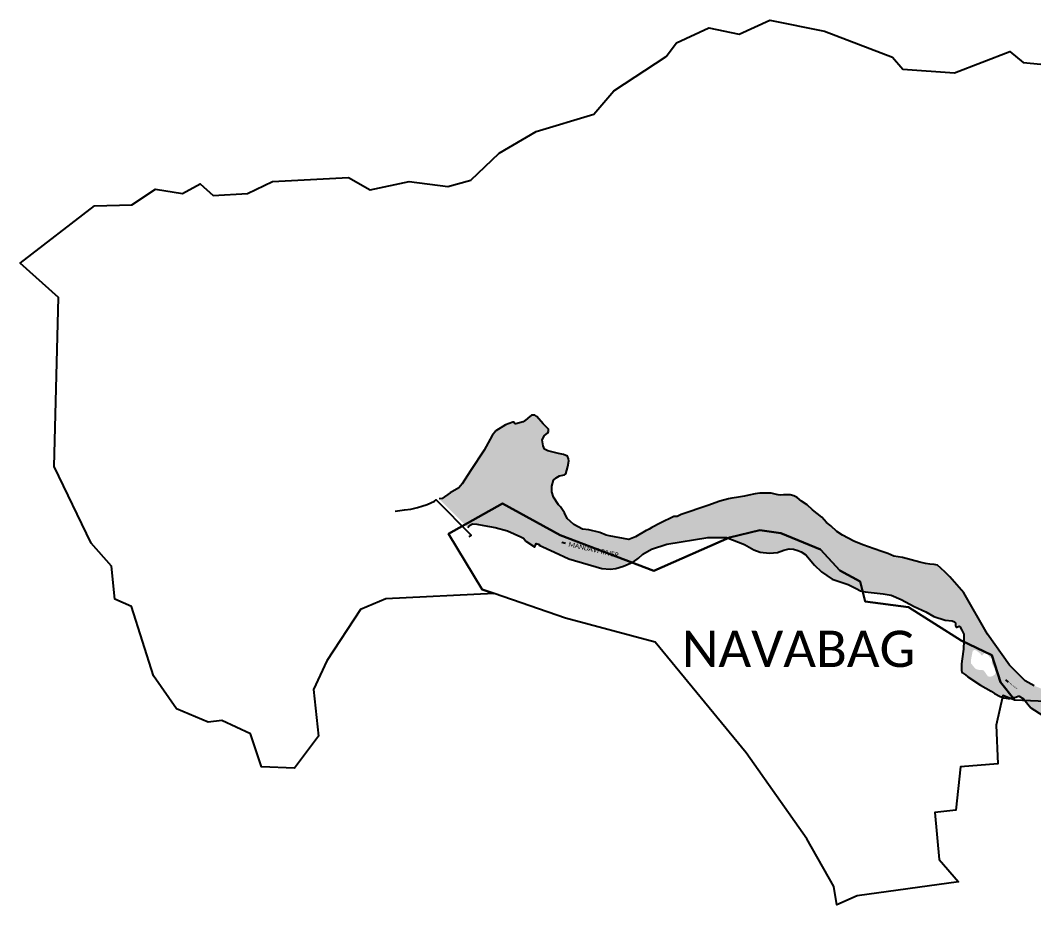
# Model space of a CAD drawing. Header units: metres. Extents: x 351288 to 357899, y 1752801 to 1757437.
# Drawn here: x 351288 to 353354, y 1752874 to 1754677 of the extents above; entities that cross this region are included whole.
import ezdxf

# ---------------------------------------------------------------- set-up
doc = ezdxf.new("R2010")
doc.units = ezdxf.units.M
doc.header["$MEASUREMENT"] = 0
for name, color, linetype in [('ARROW', 7, 'Continuous'), ('RIVER', 4, 'Continuous'), ('RIVER TEXT', 7, 'Continuous'), ('village', 3, 'Continuous'), ('VILLAGE NAME', 250, 'Continuous')]:
    doc.layers.add(name, color=color, linetype=linetype)
doc.styles.get("Standard").update_dxf_attribs({"font": 'simplex.shx'})
doc.dimstyles.get("Standard").update_dxf_attribs({"dimtxt": 0.18, "dimasz": 0.18, "dimexe": 0.18, "dimexo": 0.0625, "dimgap": 0.09, "dimtad": 0, "dimtih": 1, "dimtoh": 1, "dimdec": 4, "dimzin": 0, "dimdsep": 46, "dimtxsty": 'Standard', "dimcen": 0.09, "dimadec": 0, "dimazin": 0, "dimtfac": 1, "dimtdec": 4, "dimtofl": 0, "dimtmove": 0, "dimatfit": 3, "dimfxl": 1, "dimtolj": 1, "dimtzin": 0, "dimarcsym": 0})

msp = doc.modelspace()

# ---------------------------------------------------------------- hatches: boundary and pattern name
at = {"layer": 'RIVER'}
h = msp.add_hatch(dxfattribs=at)
h.set_pattern_fill('DASH', color=256, scale=25)
h.paths.add_polyline_path([(352371.9, 1753716.2), (352371.9, 1753727.4), (352375.4, 1753739.4), (352380.6, 1753744.8), (352387.2, 1753748.3), (352398, 1753750.3), (352400.6, 1753752.6), (352404.5, 1753767.7), (352406.4, 1753779), (352405.9, 1753783.2), (352403.9, 1753788.4), (352395.4, 1753792.3), (352385.2, 1753794), (352363.9, 1753799.6), (352357.2, 1753803.2), (352354.1, 1753809.4), (352352.4, 1753821.9), (352356.7, 1753830.8), (352363.3, 1753835.6), (352364.9, 1753839), (352364.9, 1753844), (352354.5, 1753854.9), (352341, 1753869.7), (352337.4, 1753872.3), (352330.3, 1753872.3), (352322.7, 1753866.3), (352317.3, 1753861.7), (352316.6, 1753860.8), (352315.4, 1753859.7), (352313.5, 1753858.7), (352306.1, 1753856.6), (352298.2, 1753854.7), (352297.6, 1753854.7), (352296, 1753855.7), (352294.3, 1753857.8), (352292.5, 1753857.8), (352277.2, 1753852.8), (352257.4, 1753840), (352250, 1753830.5), (352234.1, 1753801.2), (352205.8, 1753758.5), (352189.2, 1753732), (352182, 1753724), (352164.9, 1753714.1), (352148.2, 1753702.3), (352141.9, 1753701.6), (352200.6, 1753643), (352204.1, 1753647), (352210.4, 1753650.7), (352218.9, 1753649.8), (352233.1, 1753647.6), (352256.5, 1753643.3), (352281.5, 1753636.6), (352308.3, 1753624.3), (352313.8, 1753621.2), (352318.6, 1753615.2), (352336.2, 1753603.9), (352337.1, 1753603.6), (352339.9, 1753610.7), (352346.7, 1753608.4), (352345.9, 1753606.9), (352377.1, 1753593.2), (352406.7, 1753579.4), (352473.8, 1753559.8), (352491.1, 1753558), (352502.5, 1753559.9), (352517.9, 1753564.1), (352527.8, 1753568.5), (352538.3, 1753573.1), (352548.8, 1753580.4), (352557.2, 1753588.8), (352575.3, 1753599.1), (352606.2, 1753609), (352689.6, 1753623.1), (352727.8, 1753623.1), (352764.4, 1753608.3), (352783.8, 1753597.5), (352796.5, 1753592.9), (352815.7, 1753590.6), (352832, 1753592.2), (352845, 1753597), (352855.9, 1753599.7), (352864.8, 1753599.3), (352873.4, 1753596.4), (352880.2, 1753593.7), (352889.9, 1753587.6), (352907.3, 1753566.3), (352921.4, 1753552.5), (352943.3, 1753538.1), (352976.2, 1753526.8), (352992, 1753518.6), (353001.1, 1753514), (353010.7, 1753512.1), (353047.6, 1753508.2), (353064, 1753505.1), (353083.9, 1753496.3), (353110.8, 1753482.2), (353134.1, 1753471.1), (353150.5, 1753461.5), (353173.5, 1753454.1), (353188.2, 1753452.8), (353192.8, 1753450.6), (353194.8, 1753448.7), (353194.8, 1753442.4), (353196.1, 1753440.2), (353197.5, 1753440.2), (353202.6, 1753442.1), (353203.8, 1753441.1), (353207.9, 1753434.2), (353211.9, 1753425.5), (353211.9, 1753411.8), (353211.2, 1753395.1), (353208.1, 1753375.1), (353207, 1753364.9), (353207, 1753351.6), (353207.7, 1753349.1), (353209.4, 1753346.6), (353215.1, 1753342.8), (353220.3, 1753338.9), (353245.8, 1753322), (353267.3, 1753309.8), (353274.3, 1753304.5), (353285.8, 1753298.4), (353293.6, 1753295.7), (353302.2, 1753294.8), (353305.4, 1753294.8), (353312.1, 1753296.5), (353317.8, 1753297.6), (353322.4, 1753299), (353324.6, 1753299.2), (353333.8, 1753293.8), (353348.3, 1753275.4), (353372.7, 1753259.7), (353397, 1753248.2), (353408.2, 1753247.3), (353418, 1753247.2), (353427.2, 1753250.2), (353435.5, 1753254.7), (353448.8, 1753256.9), (353467.6, 1753253.6), (353476.1, 1753248.6), (353483.6, 1753244), (353488, 1753238.4), (353491.7, 1753235.7), (353496.6, 1753234.8), (353501.9, 1753234.8), (353515.6, 1753239.6), (353512.3, 1753275.1), (353488, 1753277.4), (353456.6, 1753284.5), (353415.1, 1753294.8), (353378.6, 1753311), (353355.1, 1753320.7), (353337.1, 1753330.3), (353327.9, 1753339.2), (353305.1, 1753362.8), (353259.9, 1753425.6), (353211.7, 1753510.3), (353183.3, 1753542.5), (353174, 1753552.1), (353165, 1753560.3), (353158, 1753566.5), (353151.2, 1753567.9), (353142.7, 1753568.6), (353134, 1753569.6), (353122.3, 1753572.7), (353086.6, 1753581.8), (353069.3, 1753584.8), (353056.9, 1753590.5), (353044.8, 1753594.6), (353029, 1753599.7), (353005.8, 1753607.8), (352987.8, 1753615.5), (352964.6, 1753627.3), (352952.9, 1753634.9), (352940.4, 1753646.3), (352931.5, 1753653.7), (352922.1, 1753664.3), (352903.6, 1753679.4), (352892.7, 1753689.1), (352881.2, 1753697.1), (352872.1, 1753704.5), (352865.4, 1753708), (352857.7, 1753709.6), (352850.3, 1753709.6), (352844.4, 1753709.5), (352838.2, 1753709.3), (352833.3, 1753709.9), (352829.9, 1753710.6), (352818.7, 1753712.9), (352808.1, 1753713.4), (352795.8, 1753712.9), (352786.7, 1753711.8), (352773.6, 1753708.9), (352764.5, 1753707.1), (352756.4, 1753705.8), (352748.6, 1753704.5), (352738.7, 1753703.1), (352731.7, 1753701.4), (352714.7, 1753696.9), (352689.9, 1753688.1), (352635.4, 1753669.7), (352627.2, 1753665.3), (352621.6, 1753665.4), (352620.8, 1753665.9), (352592.9, 1753651.8), (352575.9, 1753643.1), (352570.2, 1753640.1), (352566.3, 1753637.9), (352564.4, 1753637.1), (352564.2, 1753637.1), (352542.6, 1753623.9), (352528.9, 1753618.6), (352488.6, 1753625.9), (352482.5, 1753627.3), (352470, 1753632.9), (352447.3, 1753638.5), (352434.2, 1753639.8), (352416.6, 1753649.5), (352403.2, 1753661.3), (352397.8, 1753673.3), (352389.2, 1753685.1), (352385.7, 1753689.6), (352375.5, 1753705.3)])
h.paths.add_polyline_path([(353229.9, 1753391.8), (353231.6, 1753392.5), (353232.2, 1753393.1), (353234.1, 1753393.3), (353236.6, 1753392.8), (353237.6, 1753392.1), (353243.9, 1753387.2), (353245.9, 1753386), (353247.7, 1753382.2), (353249.9, 1753382.7), (353251, 1753384.3), (353254, 1753386.7), (353255.4, 1753389.2), (353259.5, 1753386.4), (353263.9, 1753379.4), (353268.2, 1753376.3), (353269.5, 1753373.4), (353269.1, 1753371.1), (353268.5, 1753367.2), (353273.6, 1753357.1), (353275.6, 1753352.1), (353276.7, 1753347.5), (353275.4, 1753343.7), (353269.9, 1753339.9), (353265.9, 1753338.8), (353260.8, 1753339.8), (353253.3, 1753350.5), (353252.5, 1753351.4), (353251.4, 1753352), (353249.4, 1753352.5), (353246.4, 1753352.9), (353241.8, 1753353), (353237.3, 1753354.3), (353234.3, 1753356.5), (353226.4, 1753366.3), (353226.8, 1753375.5), (353229.8, 1753390.6)], flags=16)
h.paths.add_polyline_path([(352245.2, 1753708.4), (352262.8, 1753726), (352259.8, 1753729), (352242.2, 1753711.4)], flags=24)
h.paths.add_polyline_path([(352396.3, 1753617.5), (352417.4, 1753604.2), (352419.6, 1753607.8), (352398.6, 1753621.1)], flags=24)
h.paths.add_polyline_path([(352882.8, 1753613.5), (352906.1, 1753604.8), (352907.6, 1753608.8), (352884.2, 1753617.5)], flags=24)
h.paths.add_polyline_path([(353301.9, 1753326.4), (353321.2, 1753310.7), (353323.9, 1753314), (353304.6, 1753329.7)], flags=24)

# ---------------------------------------------------------------- linework, layer by layer
for points in [[(353355.1, 1753320.7), (353337.1, 1753330.3), (353327.9, 1753339.2), (353305.1, 1753362.8), (353259.9, 1753425.6), (353211.7, 1753510.3), (353183.3, 1753542.5), (353174, 1753552.1), (353165, 1753560.3), (353158, 1753566.5), (353151.2, 1753567.9), (353142.7, 1753568.6), (353134, 1753569.6), (353122.3, 1753572.7), (353086.6, 1753581.8), (353069.3, 1753584.8), (353056.9, 1753590.5), (353044.8, 1753594.6), (353029, 1753599.7), (353005.8, 1753607.8), (352987.8, 1753615.5), (352964.6, 1753627.3), (352952.9, 1753634.9), (352940.4, 1753646.3), (352931.5, 1753653.7), (352922.1, 1753664.3), (352903.6, 1753679.4), (352892.7, 1753689.1), (352881.2, 1753697.1), (352872.1, 1753704.5), (352865.4, 1753708), (352857.7, 1753709.6), (352850.3, 1753709.6), (352844.4, 1753709.5), (352838.2, 1753709.3), (352833.3, 1753709.9), (352829.9, 1753710.6), (352818.7, 1753712.9), (352808.1, 1753713.4), (352795.8, 1753712.9), (352786.7, 1753711.8), (352773.6, 1753708.9), (352764.5, 1753707.1), (352756.4, 1753705.8), (352748.6, 1753704.5), (352738.7, 1753703.1), (352731.7, 1753701.4), (352714.7, 1753696.9), (352689.9, 1753688.1), (352635.4, 1753669.7), (352627.2, 1753665.3), (352621.6, 1753665.4), (352620.8, 1753665.9), (352592.9, 1753651.8), (352575.9, 1753643.1), (352570.2, 1753640.1), (352566.3, 1753637.9), (352564.4, 1753637.1), (352564.2, 1753637.1), (352542.6, 1753623.9), (352528.9, 1753618.6), (352488.6, 1753625.9), (352482.5, 1753627.3), (352470, 1753632.9), (352447.3, 1753638.5), (352434.2, 1753639.8), (352416.6, 1753649.5), (352403.2, 1753661.3), (352397.8, 1753673.3), (352389.2, 1753685.1), (352385.7, 1753689.6), (352375.5, 1753705.3), (352371.9, 1753716.2), (352371.9, 1753727.4), (352375.4, 1753739.4), (352380.6, 1753744.8), (352387.2, 1753748.3), (352398, 1753750.3), (352400.6, 1753752.6), (352404.5, 1753767.7), (352406.4, 1753779), (352405.9, 1753783.2), (352403.9, 1753788.4), (352395.4, 1753792.3), (352385.2, 1753794), (352363.9, 1753799.6), (352357.2, 1753803.2), (352354.1, 1753809.4), (352352.4, 1753821.9), (352356.7, 1753830.8), (352363.3, 1753835.6), (352364.9, 1753839), (352364.9, 1753844), (352354.5, 1753854.9), (352341, 1753869.7), (352337.4, 1753872.3), (352330.3, 1753872.3), (352322.7, 1753866.3), (352317.3, 1753861.7), (352316.6, 1753860.8), (352315.4, 1753859.7), (352313.5, 1753858.7), (352306.1, 1753856.6), (352298.2, 1753854.7), (352297.6, 1753854.7), (352296, 1753855.7), (352294.3, 1753857.8), (352292.5, 1753857.8), (352277.2, 1753852.8), (352257.4, 1753840), (352250, 1753830.5), (352234.1, 1753801.2), (352205.8, 1753758.5), (352189.2, 1753732), (352182, 1753724), (352164.9, 1753714.1), (352148.2, 1753702.3), (352141.9, 1753701.6)], [(352052.5, 1753676.7), (352071.4, 1753679.2), (352084.5, 1753680.8), (352098.2, 1753684.3), (352106.9, 1753686.8), (352117.9, 1753690), (352132.8, 1753696.6), (352136.3, 1753699.3), (352207.7, 1753627.8), (352202.3, 1753623.9)], [(352200.6, 1753643), (352204.1, 1753647), (352210.4, 1753650.7), (352218.9, 1753649.8), (352233.1, 1753647.6), (352256.5, 1753643.3), (352281.5, 1753636.6), (352308.3, 1753624.3), (352313.8, 1753621.2), (352318.6, 1753615.2), (352336.2, 1753603.9), (352337.1, 1753603.6), (352339.9, 1753610.7), (352346.7, 1753608.4), (352345.9, 1753606.9), (352377.1, 1753593.2), (352406.7, 1753579.4), (352473.8, 1753559.8), (352491.1, 1753558), (352502.5, 1753559.9), (352517.9, 1753564.1), (352527.8, 1753568.5), (352538.3, 1753573.1), (352548.8, 1753580.4), (352557.2, 1753588.8), (352575.3, 1753599.1), (352606.2, 1753609), (352689.6, 1753623.1), (352727.8, 1753623.1), (352764.4, 1753608.3), (352783.8, 1753597.5), (352796.5, 1753592.9), (352815.7, 1753590.6), (352832, 1753592.2), (352845, 1753597), (352855.9, 1753599.7), (352864.8, 1753599.3), (352873.4, 1753596.4), (352880.2, 1753593.7), (352889.9, 1753587.6), (352907.3, 1753566.3), (352921.4, 1753552.5), (352943.3, 1753538.1), (352976.2, 1753526.8), (352992, 1753518.6), (353001.1, 1753514), (353010.7, 1753512.1), (353047.6, 1753508.2), (353064, 1753505.1), (353083.9, 1753496.3), (353110.8, 1753482.2), (353134.1, 1753471.1), (353150.5, 1753461.5), (353173.5, 1753454.1), (353188.2, 1753452.8), (353192.8, 1753450.6), (353194.8, 1753448.7), (353194.8, 1753442.4), (353196.1, 1753440.2), (353197.5, 1753440.2), (353202.6, 1753442.1), (353203.8, 1753441.1), (353207.9, 1753434.2), (353211.9, 1753425.5), (353211.9, 1753411.8), (353211.2, 1753395.1), (353208.1, 1753375.1), (353207, 1753364.9), (353207, 1753351.6), (353207.7, 1753349.1), (353209.4, 1753346.6), (353215.1, 1753342.8), (353220.3, 1753338.9), (353245.8, 1753322), (353267.3, 1753309.8), (353274.3, 1753304.5), (353285.8, 1753298.4), (353293.6, 1753295.7), (353302.2, 1753294.8), (353305.4, 1753294.8), (353312.1, 1753296.5), (353317.8, 1753297.6), (353322.4, 1753299), (353324.6, 1753299.2), (353333.8, 1753293.8), (353348.3, 1753275.4), (353372.7, 1753259.7)]]:
    msp.add_lwpolyline(points, dxfattribs=at)
at = {"layer": 'village', "color": 3, "true_color": 0x00ff00}
msp.add_polyline3d([(353410.8, 1753286.8, 0), (353315.9, 1753291.1, 0), (353286.5, 1753327.9, 0), (353269, 1753383.2, 0), (353206.2, 1753412.5, 0), (353099.1, 1753480.7, 0), (353010.7, 1753492.3, 0), (353000.3, 1753532.8, 0), (352959.3, 1753555.7, 0), (352919.6, 1753598.1, 0), (352838.7, 1753631.6, 0), (352795.9, 1753637.7, 0), (352734.4, 1753622.9, 0), (352579.7, 1753554.9, 0), (352388.6, 1753627.9, 0), (352271.2, 1753692.1, 0), (352161.5, 1753630, 0), (352229.8, 1753516.9, 0), (352254.5, 1753508.8, 0), (352033.6, 1753498.1, 0), (351981.5, 1753476.1, 0), (351913.2, 1753371.6, 0), (351886, 1753312.8, 0), (351896.1, 1753217.5, 0), (351847.5, 1753152.4, 0), (351779.8, 1753154.9, 0), (351757.7, 1753222.4, 0), (351698.9, 1753249.5, 0), (351671.3, 1753246.1, 0), (351606.3, 1753273.3, 0), (351559.6, 1753340.5, 0), (351515.1, 1753481.8, 0), (351481.1, 1753496.8, 0), (351474.4, 1753564.5, 0), (351432.3, 1753611, 0), (351357.1, 1753767.3, 0), (351366.2, 1754112.2, 0), (351288.1, 1754182.3, 0), (351439.2, 1754299.2, 0), (351515.5, 1754301.4, 0), (351563.8, 1754332.7, 0), (351618.8, 1754324.2, 0), (351654.6, 1754343.6, 0), (351681.3, 1754320.2, 0), (351751.2, 1754324.4, 0), (351802.4, 1754348.9, 0), (351957.3, 1754356.5, 0), (352001.4, 1754331.6, 0), (352081.3, 1754348.8, 0), (352159.5, 1754338.3, 0), (352206.5, 1754351.6, 0), (352264.4, 1754406.1, 0), (352339.9, 1754450.9, 0), (352457.8, 1754485.9, 0), (352498.3, 1754533.5, 0), (352604.8, 1754603.5, 0), (352626.1, 1754631.4, 0), (352691.6, 1754662.2, 0), (352753.5, 1754649, 0), (352816.4, 1754677.4, 0), (352927.7, 1754655.1, 0), (353066.2, 1754602.5, 0), (353087.5, 1754578, 0), (353192.5, 1754570.2, 0), (353305.7, 1754613.7, 0), (353332.5, 1754591.2, 0), (353534.7, 1754572.2, 0)], dxfattribs=at)
msp.add_polyline3d([(353410.8, 1753286.8, 0), (353315.9, 1753291.1, 0), (353286.5, 1753327.9, 0), (353269, 1753383.2, 0), (353206.2, 1753412.5, 0), (353099.1, 1753480.7, 0), (353010.7, 1753492.3, 0), (353000.3, 1753532.8, 0), (352959.3, 1753555.7, 0), (352919.6, 1753598.1, 0), (352838.7, 1753631.6, 0), (352795.9, 1753637.7, 0), (352734.4, 1753622.9, 0), (352579.7, 1753554.9, 0), (352388.6, 1753627.9, 0), (352271.2, 1753692.1, 0), (352161.5, 1753630, 0), (352229.8, 1753516.9, 0), (352254.5, 1753508.8, 0), (352033.6, 1753498.1, 0), (351981.5, 1753476.1, 0), (351913.2, 1753371.6, 0), (351886, 1753312.8, 0), (351896.1, 1753217.5, 0), (351847.5, 1753152.4, 0), (351779.8, 1753154.9, 0), (351757.7, 1753222.4, 0), (351698.9, 1753249.5, 0), (351671.3, 1753246.1, 0), (351606.3, 1753273.3, 0), (351559.6, 1753340.5, 0), (351515.1, 1753481.8, 0), (351481.1, 1753496.8, 0), (351474.4, 1753564.5, 0), (351432.3, 1753611, 0), (351357.1, 1753767.3, 0), (351366.2, 1754112.2, 0), (351288.1, 1754182.3, 0), (351439.2, 1754299.2, 0), (351515.5, 1754301.4, 0), (351563.8, 1754332.7, 0), (351618.8, 1754324.2, 0), (351654.6, 1754343.6, 0), (351681.3, 1754320.2, 0), (351751.2, 1754324.4, 0), (351802.4, 1754348.9, 0), (351957.3, 1754356.5, 0), (352001.4, 1754331.6, 0), (352081.3, 1754348.8, 0), (352159.5, 1754338.3, 0), (352206.5, 1754351.6, 0), (352264.4, 1754406.1, 0), (352339.9, 1754450.9, 0), (352457.8, 1754485.9, 0), (352498.3, 1754533.5, 0), (352604.8, 1754603.5, 0), (352626.1, 1754631.4, 0), (352691.6, 1754662.2, 0), (352753.5, 1754649, 0), (352816.4, 1754677.4, 0), (352927.7, 1754655.1, 0), (353066.2, 1754602.5, 0), (353087.5, 1754578, 0), (353192.5, 1754570.2, 0), (353305.7, 1754613.7, 0), (353332.5, 1754591.2, 0), (353534.7, 1754572.2, 0)], dxfattribs=at)
msp.add_polyline3d([(353315.9, 1753291.1, 0), (353291.3, 1753300.7, 0), (353277.6, 1753240.1, 0), (353281, 1753161.1, 0), (353204.7, 1753155.4, 0), (353195.5, 1753066.9, 0), (353152.6, 1753062.2, 0), (353161.7, 1752966.2, 0), (353201.2, 1752920.9, 0), (352994.1, 1752892.5, 0), (352953, 1752874.1, 0), (352947, 1752911.2, 0), (352891.8, 1753008.4, 0), (352768.3, 1753184, 0), (352582.6, 1753409.6, 0), (352399.8, 1753458.4, 0), (352254.5, 1753508.8, 0), (352229.8, 1753516.9, 0), (352161.5, 1753630, 0), (352271.2, 1753692.1, 0), (352388.6, 1753627.9, 0), (352579.7, 1753554.9, 0), (352734.4, 1753622.9, 0), (352795.9, 1753637.7, 0), (352838.7, 1753631.6, 0), (352919.6, 1753598.1, 0), (352959.3, 1753555.7, 0), (353000.3, 1753532.8, 0), (353010.7, 1753492.3, 0), (353099.1, 1753480.7, 0), (353206.2, 1753412.5, 0), (353269, 1753383.2, 0), (353286.5, 1753327.9, 0)], close=True, dxfattribs=at)
msp.add_polyline3d([(353315.9, 1753291.1, 0), (353291.3, 1753300.7, 0), (353277.6, 1753240.1, 0), (353281, 1753161.1, 0), (353204.7, 1753155.4, 0), (353195.5, 1753066.9, 0), (353152.6, 1753062.2, 0), (353161.7, 1752966.2, 0), (353201.2, 1752920.9, 0), (352994.1, 1752892.5, 0), (352953, 1752874.1, 0), (352947, 1752911.2, 0), (352891.8, 1753008.4, 0), (352768.3, 1753184, 0), (352582.6, 1753409.6, 0), (352399.8, 1753458.4, 0), (352254.5, 1753508.8, 0), (352229.8, 1753516.9, 0), (352161.5, 1753630, 0), (352271.2, 1753692.1, 0), (352388.6, 1753627.9, 0), (352579.7, 1753554.9, 0), (352734.4, 1753622.9, 0), (352795.9, 1753637.7, 0), (352838.7, 1753631.6, 0), (352919.6, 1753598.1, 0), (352959.3, 1753555.7, 0), (353000.3, 1753532.8, 0), (353010.7, 1753492.3, 0), (353099.1, 1753480.7, 0), (353206.2, 1753412.5, 0), (353269, 1753383.2, 0), (353286.5, 1753327.9, 0)], close=True, dxfattribs=at)

# ---------------------------------------------------------------- texts
at = {"layer": 'RIVER TEXT', "attachment_point": 1}
for width, insert, char_height, rotation in [(138.697, (352390.5, 1753618.2), 10, 347.246), (32.072, (353301.1, 1753331.1), 2, 320.8544)]:
    msp.add_mtext_dynamic_manual_height_columns('\\pxqc;{\\fCalibri|b0|i0|c0|p34;MANDAVI RIVER}', width=width, gutter_width=1, heights=[0], dxfattribs=dict(at, insert=insert, char_height=char_height, rotation=rotation))
at = {"layer": 'VILLAGE NAME', "insert": (352637, 1753432.9), "char_height": 74.047, "attachment_point": 1, "rotation": 359.9793}
msp.add_mtext_dynamic_manual_height_columns('{\\fCalibri|b0|i0|c0|p34;NAVABAG}', width=730.677, gutter_width=370.2, heights=[0], dxfattribs=at)
msp.add_mtext_dynamic_manual_height_columns('{\\fCalibri|b0|i0|c0|p34;NAVABAG}', width=730.677, gutter_width=370.2, heights=[0], dxfattribs=at)

# ---------------------------------------------------------------- leaders
at = {"layer": 'ARROW'}
for points in [[(352392, 1753613.4), (352399.4, 1753611.5)], [(353296.5, 1753332.7), (353302.4, 1753327.9)]]:
    msp.add_leader(points, dimstyle='Standard', override={"dimasz": 3, "dimgap": 0.09, "dimtad": 0}, dxfattribs=at)

doc.saveas('drawing.dxf')
